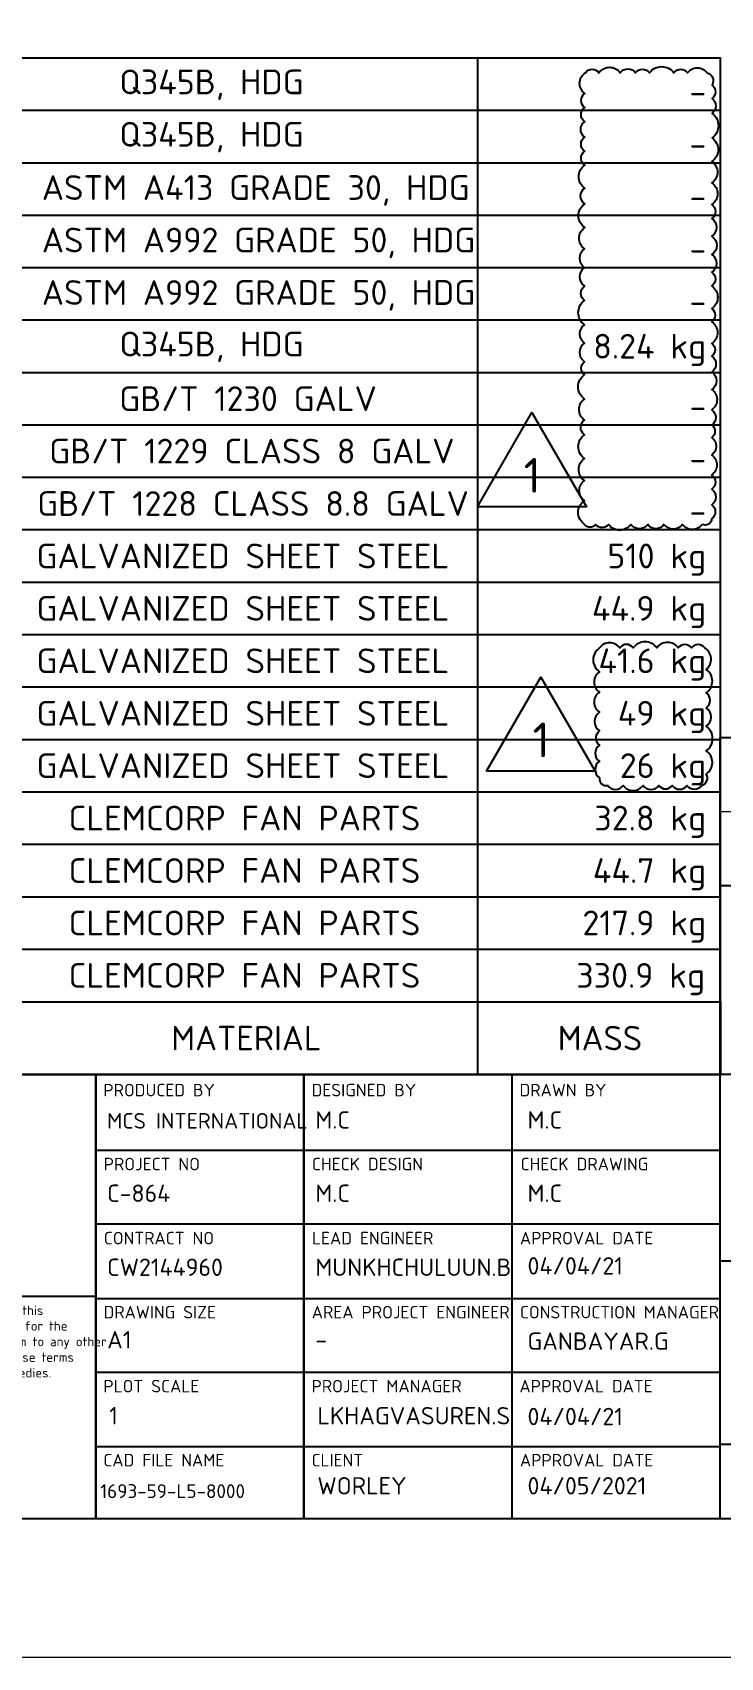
# Model space of a CAD drawing. Header units: inches. Extents: x 0 to 63075, y 0 to 44550.
# Drawn here: x 44502 to 51938, y 0 to 17563 of the extents above; entities that cross this region are included whole.
import ezdxf

# ---------------------------------------------------------------- set-up
doc = ezdxf.new("R2010")
doc.units = ezdxf.units.IN
doc.header["$MEASUREMENT"] = 0
doc.layers.get('Defpoints').update_dxf_attribs({"color": 140, "lineweight": 18})
doc.layers.add('DIGITAL_SIGNATURE', color=7, linetype='Continuous', lineweight=50)
doc.layers.add('PDF_Symbol (Howden)', color=7, linetype='Continuous')
doc.layers.add('PDF_Text', color=7, linetype='Continuous')
doc.styles.add('BORDER TEXT STYLE', font='isocpeur.ttf')
doc.styles.add('PDF ISOCPEUR', font='isocpeur.ttf')
doc.styles.get("Standard").update_dxf_attribs({"font": 'arial.ttf'})

# ---------------------------------------------------------------- blocks, each defined once
blk = doc.blocks.new('MCSI-BORDER')
at = {"color": 4, "transparency": 33554687}
for p, q in [((88.35, 18.35), (88.35, 45.59)), ((88.35, 45.59), (218.38, 45.59)), ((218.38, 18.35), (-585.62, 18.35)), ((-1.65, -45.65), (-1.65, 18.35)), ((-1.65, 18.35), (-1.65, -45.65)), ((-1.65, -45.65), (-1.65, 18.35)), ((28.35, 18.35), (28.35, -45.65)), ((28.35, -45.65), (28.35, 18.35)), ((88.35, -45.65), (88.35, 18.35)), ((88.35, -8.48), (218.38, -8.48)), ((-1.65, -13.65), (-125.65, -13.65)), ((218.38, -34.98), (88.35, -34.98))]:
    blk.add_line(p, q, dxfattribs=at)
at = {"transparency": 33554687}
for p, q in [((58.35, -45.65), (58.35, 18.35)), ((88.35, 7.43), (-1.65, 7.43)), ((88.35, -3.23), (-1.65, -3.23)), ((-1.65, -13.9), (88.35, -13.9)), ((88.35, -24.57), (-1.65, -24.57)), ((-1.65, -35.23), (88.35, -35.23))]:
    blk.add_line(p, q, dxfattribs=at)
at = {"color": 4, "transparency": 33554687}
blk.add_lwpolyline([(-585.62, 508.35), (218.38, 508.35), (218.38, -45.65), (-585.62, -45.65)], close=True, dxfattribs=at)
blk.add_lwpolyline([(-585.62, 508.35), (-585.62, 18.35), (88.35, 18.35), (88.35, 66.92), (218.38, 66.92), (218.38, 508.35), (-585.62, 508.35)], close=True)
at = {"layer": 'Defpoints', "transparency": 33554687}
blk.add_lwpolyline([(-604.12, 528.35), (236.88, 528.35), (236.88, -65.65), (-604.12, -65.65)], close=True, dxfattribs=at)
at = {"layer": 'DIGITAL_SIGNATURE', "color": 4, "lineweight": 13}
for p, q in [((88.35, 66.92), (88.35, 45.59)), ((88.35, 66.92), (218.38, 66.92)), ((88.35, 56.26), (218.38, 56.26))]:
    blk.add_line(p, q, dxfattribs=at)
at = {"lineweight": 13, "transparency": 33554687, "style": 'BORDER TEXT STYLE'}
for s, height, p in [('PRODUCED BY', 1.8021, (-0.55, 15.21)), ('DESIGNED BY', 1.8021, (29.45, 15.21)), ('DRAWN BY', 1.802, (59.42, 15.21)), ('PROJECT NO', 1.802, (-0.5, 4.55)), ('CHECK DESIGN', 1.8021, (29.5, 4.55)), ('CHECK DRAWING', 1.8021, (59.57, 4.55)), ('CONTRACT NO', 1.8021, (-0.48, -6.12)), ('LEAD ENGINEER', 1.8021, (29.52, -6.12)), ('APPROVAL DATE', 1.8021, (59.48, -6.12)), ('DRAWING SIZE', 1.8021, (-0.52, -16.79)), ('AREA PROJECT ENGINEER', 1.8021, (29.48, -16.79)), ('CONSTRUCTION MANAGER', 1.8021, (59.48, -16.79)), ('PLOT SCALE', 1.802, (-0.55, -27.45)), ('PROJECT MANAGER', 1.8021, (29.45, -27.45)), ('APPROVAL DATE', 1.8021, (59.41, -27.45)), ('CAD FILE NAME', 1.8021, (-0.55, -38.12)), ('CLIENT', 1.802, (29.45, -38.12)), ('APPROVAL DATE', 1.8021, (59.48, -38.12))]:
    blk.add_text(s, height=height, dxfattribs=at).set_placement(p)
at = {"transparency": 33554687, "insert": (-124.51, -14.95), "char_height": 1.43, "attachment_point": 1, "style": 'BORDER TEXT STYLE'}
blk.add_mtext_dynamic_manual_height_columns("{\\fISOCPEUR|b1|i0|c0|p34;\\H0.94406x;\\C7;Disclaimer:\\fISOCPEUR|b0|i0|c0|p34; Drawings, plans, models, designs or any other information displayed, contained in, made available or disclosed in or by this\\Pdocument (or its part or attachment) is owned by Oyu Tolgoi LLC and may be a proprietary of Oyu Tolgoi LLC and hence they are for the\\Pinternal use of Oyu Tolgoi LLC only. Making a copy or reproduction thereof in any form or giving an access or possession of them to any other \\Pparty without Oyu Tolgoi LLC's written consent or permission shall be strictly prohibited. Any violation (actual or attempted) of these terms \\Pand prohibitions shall be subject legal liabilities and Oyu Tolgoi LLC reserves its rights and entitlements to all available legal remedies. \\~\\~\\~\\P\\fISOCPEUR|b1|i0|c204|p34;Мэдэгдэл:\\fISOCPEUR|b0|i0|c0|p34; \\fISOCPEUR|b0|i0|c204|p34;Энэх\\fCalibri|b0|i0|c204|p34;үү\\fISOCPEUR|b0|i0|c204|p34; баримт бичиг\\fISOCPEUR|b0|i0|c0|p34; \\fISOCPEUR|b0|i0|c204|p34;(эсх\\fCalibri|b0|i0|c204|p34;ү\\fISOCPEUR|b0|i0|c204|p34;л т\\fCalibri|b0|i0|c204|p34;үү\\fISOCPEUR|b0|i0|c204|p34;ний хэсэг, хавсралт)-т \\fCalibri|b0|i0|c204|p34;ү\\fISOCPEUR|b0|i0|c204|p34;з\\fCalibri|b0|i0|c204|p34;үү\\fISOCPEUR|b0|i0|c204|p34;лсэн, харуулсан, агуулагдсан, м\\fCalibri|b0|i0|c204|p34;ө\\fISOCPEUR|b0|i0|c204|p34;н \\fISOCPEUR|b0|i0|c0|p34;\\P\\fISOCPEUR|b0|i0|c204|p34;энэх\\fCalibri|b0|i0|c204|p34;үү\\fISOCPEUR|b0|i0|c204|p34; баримт бичгээр ил тавьсан зураг,\\fISOCPEUR|b0|i0|c0|p34; \\fISOCPEUR|b0|i0|c204|p34;т\\fCalibri|b0|i0|c204|p34;ө\\fISOCPEUR|b0|i0|c204|p34;л\\fCalibri|b0|i0|c204|p34;ө\\fISOCPEUR|b0|i0|c204|p34;вл\\fCalibri|b0|i0|c204|p34;ө\\fISOCPEUR|b0|i0|c204|p34;г\\fCalibri|b0|i0|c204|p34;өө\\fISOCPEUR|b0|i0|c204|p34;, загвар, дизайн болон бусад аливаа мэдээллийг \\fISOCPEUR|b0|i0|c0|p34;\\P\\fISOCPEUR|b0|i0|c204|p34;Оюу Толгой ХХК \\fCalibri|b0|i0|c204|p34;ө\\fISOCPEUR|b0|i0|c204|p34;мчл\\fCalibri|b0|i0|c204|p34;ө\\fISOCPEUR|b0|i0|c204|p34;х б\\fCalibri|b0|i0|c204|p34;ө\\fISOCPEUR|b0|i0|c204|p34;г\\fCalibri|b0|i0|c204|p34;өө\\fISOCPEUR|b0|i0|c204|p34;д Оюу Толгой ХХК-ийн \\fCalibri|b0|i0|c204|p34;ө\\fISOCPEUR|b0|i0|c204|p34;мч м\\fCalibri|b0|i0|c204|p34;ө\\fISOCPEUR|b0|i0|c204|p34;н. Иймээс эдгээр мэдээлэл нь з\\fCalibri|b0|i0|c204|p34;ө\\fISOCPEUR|b0|i0|c204|p34;вх\\fCalibri|b0|i0|c204|p34;ө\\fISOCPEUR|b0|i0|c204|p34;н\\fISOCPEUR|b0|i0|c0|p34; \\fISOCPEUR|b0|i0|c204|p34;Оюу Толгой \\fISOCPEUR|b0|i0|c0|p34;\\P\\fISOCPEUR|b0|i0|c204|p34;ХХК-ийн дотоод хэрэгцээнд зориулагдсан б\\fCalibri|b0|i0|c204|p34;ө\\fISOCPEUR|b0|i0|c204|p34;г\\fCalibri|b0|i0|c204|p34;өө\\fISOCPEUR|b0|i0|c204|p34;д Оюу Толгой ХХК-ийн бичгэн з\\fCalibri|b0|i0|c204|p34;ө\\fISOCPEUR|b0|i0|c204|p34;вш\\fCalibri|b0|i0|c204|p34;өө\\fISOCPEUR|b0|i0|c204|p34;р\\fCalibri|b0|i0|c204|p34;ө\\fISOCPEUR|b0|i0|c204|p34;лг\\fCalibri|b0|i0|c204|p34;ү\\fISOCPEUR|b0|i0|c204|p34;йгээр\\fISOCPEUR|b0|i0|c0|p34; \\fISOCPEUR|b0|i0|c204|p34;эдгээр \\fISOCPEUR|b0|i0|c0|p34;\\P\\fISOCPEUR|b0|i0|c204|p34;мэдээллийг\\fISOCPEUR|b0|i0|c0|p34; \\fISOCPEUR|b0|i0|c204|p34;аливаа хэлбэрээр хуулбарлах, хувилан олшруулах эсх\\fCalibri|b0|i0|c204|p34;ү\\fISOCPEUR|b0|i0|c204|p34;л эдгээр мэдээлэлд нэвтрэх эрхийг аливаа \\fISOCPEUR|b0|i0|c0|p34;\\P\\fISOCPEUR|b0|i0|c204|p34;бусад этгээдэд \\fCalibri|b0|i0|c204|p34;ө\\fISOCPEUR|b0|i0|c204|p34;г\\fCalibri|b0|i0|c204|p34;ө\\fISOCPEUR|b0|i0|c204|p34;хийг хатуу хориглоно. Эдгээр н\\fCalibri|b0|i0|c204|p34;ө\\fISOCPEUR|b0|i0|c204|p34;хцлийн (бодитоор з\\fCalibri|b0|i0|c204|p34;ө\\fISOCPEUR|b0|i0|c204|p34;рчс\\fCalibri|b0|i0|c204|p34;ө\\fISOCPEUR|b0|i0|c204|p34;н эсх\\fCalibri|b0|i0|c204|p34;ү\\fISOCPEUR|b0|i0|c204|p34;л з\\fCalibri|b0|i0|c204|p34;ө\\fISOCPEUR|b0|i0|c204|p34;рчихийг оролдсон)\\fISOCPEUR|b0|i0|c0|p34; \\P\\fISOCPEUR|b0|i0|c204|p34;аливаа з\\fCalibri|b0|i0|c204|p34;ө\\fISOCPEUR|b0|i0|c204|p34;рчилд хуулийн хариуцлага х\\fCalibri|b0|i0|c204|p34;ү\\fISOCPEUR|b0|i0|c204|p34;лээлгэх б\\fCalibri|b0|i0|c204|p34;ө\\fISOCPEUR|b0|i0|c204|p34;г\\fCalibri|b0|i0|c204|p34;өө\\fISOCPEUR|b0|i0|c204|p34;д боломжит б\\fCalibri|b0|i0|c204|p34;ү\\fISOCPEUR|b0|i0|c204|p34;х\\fISOCPEUR|b0|i0|c0|p34; \\fISOCPEUR|b0|i0|c204|p34;хууль эрх з\\fCalibri|b0|i0|c204|p34;ү\\fISOCPEUR|b0|i0|c204|p34;йн арга хэмжээ авах эрхээ \\fISOCPEUR|b0|i0|c0|p34;\\P\\fISOCPEUR|b0|i0|c204|p34;Оюу Толгой ХХК хадгална\\H1.0593x;.}", width=121.8402, gutter_width=12.5, heights=[37.55], dxfattribs=at)
at = {"transparency": 33554687, "style": 'BORDER TEXT STYLE'}
for tag, p, height in [('CONTRACTOR_D_NUMBER', (118.22, 59.24), 3.5), ('RE-NUM-1', (192.38, 59.24), 3.5), ('WORLEY_D_NUMBER', (118.06, 48.63), 3.5), ('RE-NUM-2', (192.38, 48.57), 3.5), ('TL_LINE01', (92.79, 12.29), 3.5), ('TL_DESIGNBY', (30, 10.56), 2.5), ('TL_DRAWNBY', (60.57, 10.56), 2.5), ('TL_LINE02', (92.79, 6.44), 3.5), ('RV_DES01', (-460.5, 4.88), 2.5), ('RV_APP01', (-449.67, 4.88), 2.5), ('RV_DES07', (-305.65, 4.88), 2.5), ('RV_APP13', (-294.82, 4.88), 2.5), ('RV_R01', (-582.92, 2.53), 2.5), ('RV_DATE01', (-574.12, 2.53), 2.5), ('RV_DESC01', (-558.9, 2.53), 2.5), ('RV_R07', (-428.07, 2.53), 2.5), ('RV_DATE07', (-419.27, 2.53), 2.5), ('RV_DESC07', (-404.06, 2.53), 2.5), ('RF_DWGNO01', (-273.93, 2.53), 2.5), ('RF_DWGTITLE01', (-223.49, 2.92), 2.5), ('RV_CHK01', (-460.5, 0.48), 2.5), ('RV_CHK07', (-305.65, 0.48), 2.5), ('TL_PROJECTNO', (0, 0), 2.5), ('TL_CHKDESBY', (30, 0), 2.5), ('TL_CHKDWNBY', (60.57, 0), 2.5), ('TL_LINE03', (92.79, 0.39), 3.5), ('RV_APP02', (-440.75, -0.3), 2.5), ('RV_APP14', (-289.41, -0.3), 2.5), ('RV_DES02', (-460.5, -4.26), 2.5), ('RV_APP03', (-449.67, -4.25), 2.5), ('RV_DES08', (-305.65, -4.26), 2.5), ('RV_APP15', (-294.82, -4.25), 2.5), ('TL_LINE04', (92.75, -5.16), 3.5), ('RV_R02', (-582.92, -6.47), 2.5), ('RV_DATE02', (-574.12, -6.51), 2.5), ('RV_DESC02', (-558.9, -6.51), 2.5), ('RV_R08', (-428.07, -6.47), 2.5), ('RV_DATE08', (-419.27, -6.51), 2.5), ('RV_DESC08', (-404.06, -6.51), 2.5), ('RF_DWGNO02', (-274.04, -6.84), 2.5), ('RF_DWGTITLE02', (-223.51, -6.15), 2.5), ('RV_CHK02', (-460.5, -8.71), 2.5), ('RV_APP04', (-444.26, -9.43), 2.5), ('RV_CHK08', (-305.65, -8.71), 2.5), ('RV_APP16', (-289.41, -9.43), 2.5), ('TL_CONTNO', (0, -10.66), 2.5), ('TL_LEADENG', (30, -10.66), 2.5), ('TL_LEAPPDATE', (60.57, -10.47), 2.5), ('RV_DES03', (-460.5, -13.26), 2.5), ('RV_APP05', (-449.67, -12.91), 2.5), ('RV_DES09', (-305.65, -13.26), 2.5), ('RV_APP17', (-294.82, -12.91), 2.5), ('TL_LINE05', (92.62, -14.67), 3.5), ('RV_R03', (-582.92, -15.09), 2.5), ('RV_DATE03', (-574.12, -15.14), 2.5), ('RV_DESC03', (-558.9, -15.13), 2.5), ('RV_R09', (-428.07, -15.09), 2.5), ('RV_DATE09', (-419.27, -15.14), 2.5), ('RV_DESC09', (-404.06, -15.13), 2.5), ('RF_DWGNO03', (-274.04, -15.53), 2.5), ('RF_DWGTITLE03', (-223.49, -15.22), 2.5), ('RV_CHK03', (-460.5, -17.78), 2.5), ('RV_APP06', (-444.26, -18.09), 2.5), ('RV_CHK09', (-305.65, -17.78), 2.5), ('RV_APP18', (-289.41, -18.09), 2.5), ('TL_DRAWINGSIZE', (0, -21.12), 2.5), ('TL_AREAPROJENG', (30, -21.12), 2.5), ('TL_LINE06', (92.62, -20.72), 3.5), ('RV_DES04', (-460.5, -22.25), 2.5), ('RV_APP07', (-449.67, -21.89), 2.5), ('RV_DES10', (-305.65, -22.25), 2.5), ('RV_APP19', (-294.82, -21.89), 2.5), ('TL_ENGMANGER', (60.57, -21.32), 2.5), ('RV_R04', (-582.92, -24.6), 2.5), ('RV_DATE04', (-574.12, -24.55), 2.5), ('RV_DESC04', (-558.9, -24.64), 2.5), ('RV_R10', (-428.07, -24.6), 2.5), ('RV_DATE10', (-419.27, -24.55), 2.5), ('RV_DESC10', (-404.06, -24.64), 2.5), ('RF_DWGNO04', (-274.04, -25.02), 2.5), ('RF_DWGTITLE04', (-223.49, -24.35), 2.5), ('TL_LINE07', (92.62, -26.69), 3.5), ('RV_CHK04', (-460.5, -26.66), 2.5), ('RV_APP08', (-444.26, -27.07), 2.5), ('RV_CHK10', (-305.65, -26.66), 2.5), ('RV_APP20', (-289.41, -27.07), 2.5), ('RV_DES05', (-460.5, -31.47), 2.5), ('RV_APP09', (-449.67, -31.06), 2.5), ('RV_DES11', (-305.65, -31.47), 2.5), ('RV_APP21', (-294.82, -31.51), 2.5), ('TL_PLOTSCALE', (0.29, -32.07), 2.5), ('TL_PROJMANGER', (30.29, -32.07), 2.5), ('TL_PMAPPDATE', (60.57, -32.17), 2.5), ('TL_LINE08', (92.55, -32.01), 3.5), ('RV_R05', (-582.92, -33.41), 2.5), ('RV_DATE05', (-574.12, -33.46), 2.5), ('RV_DESC05', (-558.9, -33.56), 2.5), ('RV_R11', (-428.07, -33.41), 2.5), ('RV_DATE11', (-419.27, -33.46), 2.5), ('RV_DESC11', (-404.06, -33.56), 2.5), ('RF_DWGNO05', (-274.04, -33.59), 2.5), ('RF_DWGTITLE05', (-223.49, -33.29), 2.5), ('RV_CHK05', (-460.5, -35.88), 2.5), ('RV_APP10', (-444.26, -36.23), 2.5), ('RV_CHK11', (-305.65, -35.88), 2.5), ('RV_APP22', (-289.41, -36.23), 2.5), ('RV_R06', (-582.92, -42.23), 2.5), ('RV_DATE06', (-574.12, -42.28), 2.5), ('RV_DESC06', (-559.2, -42.28), 2.5), ('RV_DES06', (-460.5, -40.32), 2.5), ('RV_APP11', (-449.67, -40.07), 2.5), ('RV_R12', (-428.07, -42.23), 2.5), ('RV_DATE12', (-419.27, -42.28), 2.5), ('RV_DESC12', (-404.35, -42.28), 2.5), ('RV_DES12', (-305.65, -40.32), 2.5), ('RV_APP23', (-294.82, -40.07), 2.5), ('TL_CLIENT', (30.29, -42.15), 2.5), ('TL_CIAPPDATE', (60.57, -42.15), 2.5), ('TL_SCALE', (97.32, -42.8), 3.5), ('OT-CLIENT_DWGNO01', (147.41, -43.12), 3.5), ('RF_DWGNO06', (-274.04, -42.39), 2.5), ('RF_DWGTITLE06', (-223.49, -42.52), 2.5), ('TL_CADFILENAME', (-1, -42.67), 2.5), ('TL_REV', (211.59, -43.09), 2.5), ('RV_CHK06', (-460.5, -44.77), 2.5), ('RV_APP12', (-444.26, -45.25), 2.5), ('RV_CHK12', (-305.65, -44.77), 2.5), ('RV_APP24', (-289.41, -45.25), 2.5)]:
    blk.add_attdef(tag, p, '', height=height, dxfattribs=at)
at = {"transparency": 33554687, "style": 'BORDER TEXT STYLE', "width": 0.9}
blk.add_attdef('TL_PRODUCEDBY', (0, 10.56), '', height=2.5, dxfattribs=at)
at = {"layer": 'DIGITAL_SIGNATURE'}
for tag, p in [('VENDOR', (89.23, 59.43)), ('JACOBS', (89.24, 48.59))]:
    blk.add_attdef(tag, p, '', height=2, dxfattribs=at)

msp = doc.modelspace()

# ---------------------------------------------------------------- linework, layer by layer
for points in [[(50467, 12247, -0.520567), (50467, 12506, -0.520567), (50467, 12720, -0.520567), (50468, 12959, -0.520567), (50468, 13216, -0.520567), (50468, 13374, -0.520567), (50468, 13601, -0.520567), (50468, 13865, -0.520567), (50468, 14004, -0.520567), (50469, 14206, -0.520567), (50469, 14404, -0.520567), (50469, 14666, -0.520567), (50469, 14823, -0.520567), (50469, 15021, -0.520567), (50469, 15225, -0.520567), (50470, 15454, -0.520567), (50470, 15712, -0.520567), (50470, 15880, -0.520567), (50470, 16129, -0.520567), (50470, 16279, -0.520567), (50470, 16432, -0.520567), (50470, 16599, -0.520567), (50471, 16753, -0.520567), (50471, 16903, -0.520567), (50477, 17127, -0.520567), (50624, 17127, -0.520567), (50855, 17127, -0.520567), (51020, 17126, -0.520567), (51171, 17126, -0.520567), (51433, 17126, -0.520567), (51582, 17126, -0.520567), (51793, 17125, -0.520567), (51846, 16995, -0.520567), (51846, 16850, -0.520567), (51846, 16689, -0.520567), (51846, 16424, -0.520567), (51845, 16168, -0.520567), (51845, 15938, -0.520567), (51845, 15702, -0.520567), (51845, 15554, -0.520567), (51845, 15361, -0.520567), (51845, 15163, -0.520567), (51844, 14971, -0.520567), (51844, 14824, -0.520567), (51844, 14578, -0.520567), (51844, 14437, -0.520567), (51844, 14201, -0.520567), (51844, 14066, -0.520567), (51844, 13893, -0.520567), (51844, 13704, -0.520567), (51843, 13484, -0.520567), (51843, 13320, -0.520567), (51843, 13186, -0.520567), (51843, 12996, -0.520567), (51843, 12781, -0.520567), (51843, 12626, -0.520567), (51843, 12458, -0.520567), (51842, 12308, -0.520567), (51739, 12245, -0.520567), (51527, 12246, -0.520567), (51327, 12246, -0.520567), (51151, 12246, -0.520567), (50969, 12247, -0.520567), (50726, 12247, -0.520567), (50588, 12247, -0.520567)], [(50629, 10911, 0.520567), (50629, 10654, 0.520567), (50629, 10434, 0.520567), (50629, 10217, 0.520567), (50629, 10014, 0.520567), (50629, 9860, 0.520567), (50629, 9686, 0.520567), (50629, 9508, 0.520567), (50720, 9425, 0.520567), (50885, 9425, 0.520567), (51101, 9425, 0.520567), (51272, 9425, 0.520567), (51416, 9425, 0.520567), (51575, 9425, 0.520567), (51733, 9425, 0.520567), (51784, 9548, 0.520567), (51784, 9800, 0.520567), (51784, 10064, 0.520567), (51784, 10265, 0.520567), (51784, 10426, 0.520567), (51784, 10679, 0.520567), (51767, 10911, 0.520567), (51623, 10911, 0.520567), (51482, 10911, 0.520567), (51250, 10911, 0.520567), (50995, 10911, 0.520567), (50848, 10911, 0.520567)]]:
    msp.add_lwpolyline(points, format="xyb", close=True)
for points in [[(49312, 12436), (49899, 13454), (50488, 12436), (49312, 12436)], [(49408, 9578), (49995, 10595), (50584, 9578), (49408, 9578)]]:
    msp.add_lwpolyline(points)
at = {"layer": 'PDF_Symbol (Howden)', "lineweight": 25}
msp.add_lwpolyline([(25421, 7086), (51936, 7086), (51936, 17286), (25421, 17286)], close=True, dxfattribs=at)
for points in [[(49312, 17286), (49312, 7086), (49312, 6300)], [(51936, 16719), (25421, 16719)], [(51936, 16152), (25421, 16152)], [(51936, 15586), (25421, 15586)], [(51936, 15019), (25421, 15019)], [(51936, 14452), (25421, 14452)], [(51936, 13886), (25421, 13886)], [(51936, 13319), (25421, 13319)], [(51936, 12752), (25421, 12752)], [(51936, 12186), (25421, 12186)], [(51936, 11619), (25421, 11619)], [(51936, 11052), (25421, 11052)], [(51936, 10486), (25421, 10486)], [(51936, 9919), (25421, 9919)], [(51936, 9352), (25421, 9352)], [(51936, 8786), (25421, 8786)], [(51936, 8219), (25421, 8219)], [(51936, 7652), (25421, 7652)], [(51936, 7086), (51936, 6300), (25421, 6300), (25421, 7086)]]:
    msp.add_lwpolyline(points, dxfattribs=at)

# ---------------------------------------------------------------- block references
ref = msp.add_blockref('MCSI-BORDER', (45309, 4924), dxfattribs=dict(xscale=75, yscale=75, zscale=75))
ref.add_attrib('TL_CIAPPDATE', '04/05/2021', (49852, 1762), dxfattribs={"transparency": 33554687, "height": 187.7, "style": 'BORDER TEXT STYLE'})
ref.add_attrib('TL_PMAPPDATE', '04/04/21', (49852, 2511), dxfattribs={"transparency": 33554687, "height": 187.7, "style": 'BORDER TEXT STYLE'})
ref.add_attrib('TL_ENGMANGER', 'GANBAYAR.G', (49852, 3325), dxfattribs={"transparency": 33554687, "height": 187.7, "style": 'BORDER TEXT STYLE'})
ref.add_attrib('TL_LEAPPDATE', '04/04/21', (49852, 4139), dxfattribs={"transparency": 33554687, "height": 187.7, "style": 'BORDER TEXT STYLE'})
ref.add_attrib('TL_CHKDWNBY', 'M.C', (49852, 4924), dxfattribs={"transparency": 33554687, "height": 187.7, "style": 'BORDER TEXT STYLE'})
ref.add_attrib('TL_DRAWNBY', 'M.C', (49852, 5716), dxfattribs={"transparency": 33554687, "height": 187.5, "style": 'BORDER TEXT STYLE'})
ref.add_attrib('TL_CLIENT', 'WORLEY', (47581, 1762), dxfattribs={"transparency": 33554687, "height": 187.7, "style": 'BORDER TEXT STYLE'})
ref.add_attrib('TL_PROJMANGER', 'LKHAGVASUREN.S', (47581, 2519), dxfattribs={"transparency": 33554687, "height": 187.72, "style": 'BORDER TEXT STYLE'})
ref.add_attrib('TL_AREAPROJENG', '-', (47559, 3340), dxfattribs={"transparency": 33554687, "height": 188, "style": 'BORDER TEXT STYLE'})
ref.add_attrib('TL_LEADENG', 'MUNKHCHULUUN.B', (47559, 4124), dxfattribs={"transparency": 33554687, "height": 187.72, "style": 'BORDER TEXT STYLE'})
ref.add_attrib('TL_CHKDESBY', 'M.C', (47559, 4924), dxfattribs={"transparency": 33554687, "height": 187.7, "style": 'BORDER TEXT STYLE'})
ref.add_attrib('TL_DESIGNBY', 'M.C', (47559, 5716), dxfattribs={"transparency": 33554687, "height": 187.5, "style": 'BORDER TEXT STYLE'})
ref.add_attrib('TL_CADFILENAME', '1693-59-L5-8000', (45234, 1723), dxfattribs={"transparency": 33554687, "height": 150, "style": 'BORDER TEXT STYLE'})
ref.add_attrib('TL_PLOTSCALE', '1', (45331, 2519), dxfattribs={"transparency": 33554687, "height": 188, "style": 'BORDER TEXT STYLE'})
ref.add_attrib('TL_DRAWINGSIZE', 'A1', (45309, 3340), dxfattribs={"transparency": 33554687, "height": 187.7, "style": 'BORDER TEXT STYLE'})
ref.add_attrib('TL_CONTNO', 'CW2144960', (45309, 4124), dxfattribs={"transparency": 33554687, "height": 187.7, "style": 'BORDER TEXT STYLE'})
ref.add_attrib('TL_PROJECTNO', 'C-864', (45309, 4924), dxfattribs={"transparency": 33554687, "height": 187.7, "style": 'BORDER TEXT STYLE'})
ref.add_attrib('TL_PRODUCEDBY', 'MCS INTERNATIONAL', (45309, 5716), dxfattribs={"transparency": 33554687, "height": 168.75, "style": 'BORDER TEXT STYLE'})

# ---------------------------------------------------------------- texts
at = {"layer": 'PDF_Text', "style": 'PDF ISOCPEUR'}
for s, insert, char_height, attachment_point in [('Q345B, HDG', (45440, 16833), 267, 7), ('-', (51784, 16791), 267, 9), ('Q345B, HDG', (45440, 16267), 267, 7), ('-', (51784, 16225), 267, 9), ('ASTM A413 GRADE 30, HDG', (44603, 15691), 267.02, 7), ('-', (51784, 15658), 267, 9), ('ASTM A992 GRADE 50, HDG', (44603, 15124), 267.02, 7), ('-', (51784, 15091), 267, 9), ('ASTM A992 GRADE 50, HDG', (44603, 14557), 267.02, 7), ('-', (51784, 14525), 267, 9), ('Q345B, HDG', (45440, 14000), 267, 7), ('8.24 kg', (51784, 13958), 267, 9), ('GB/T 1230 GALV', (45440, 13471), 267.02, 7), ('-', (51784, 13391), 267, 9), ('GB/T 1229 CLASS 8 GALV', (44683, 12905), 267.02, 7), ('-', (51784, 12825), 267, 9), ('GB/T 1228 CLASS 8.8 GALV', (44553, 12338), 267.02, 7), ('-', (51784, 12258), 267, 9), ('GALVANIZED SHEET STEEL', (46776, 11771), 267.02, 8), ('510 kg', (51784, 11691), 267, 9), ('GALVANIZED SHEET STEEL', (46776, 11205), 267.02, 8), ('44.9 kg', (51784, 11125), 267, 9), ('GALVANIZED SHEET STEEL', (46776, 10638), 267.02, 8), ('41.6 kg', (51784, 10558), 267, 9), ('GALVANIZED SHEET STEEL', (46776, 10071), 267.02, 8), ('49 kg', (51784, 9991), 267, 9), ('GALVANIZED SHEET STEEL', (46776, 9505), 267.02, 8), ('26 kg', (51784, 9425), 267, 9), ('CLEMCORP FAN PARTS', (46793, 8938), 267.02, 8), ('32.8 kg', (51784, 8858), 267, 9), ('CLEMCORP FAN PARTS', (46793, 8371), 267.02, 8), ('44.7 kg', (51784, 8291), 267, 9), ('CLEMCORP FAN PARTS', (46793, 7805), 267.02, 8), ('217.9 kg', (51783, 7725), 267, 9), ('CLEMCORP FAN PARTS', (46793, 7238), 267.02, 8), ('330.9 kg', (51772, 7158), 267, 9), ('MATERIAL', (46002, 6562), 264, 7), ('MASS', (50179, 6562), 264, 7)]:
    msp.add_mtext(s, dxfattribs=dict(at, insert=insert, char_height=char_height, attachment_point=attachment_point))
at = {"layer": 'PDF_Text', "lineweight": 30, "char_height": 375, "attachment_point": 7, "style": 'PDF ISOCPEUR'}
for insert in [(49810, 12589), (49906, 9730)]:
    msp.add_mtext('1', dxfattribs=dict(at, insert=insert))

doc.saveas('drawing.dxf')
